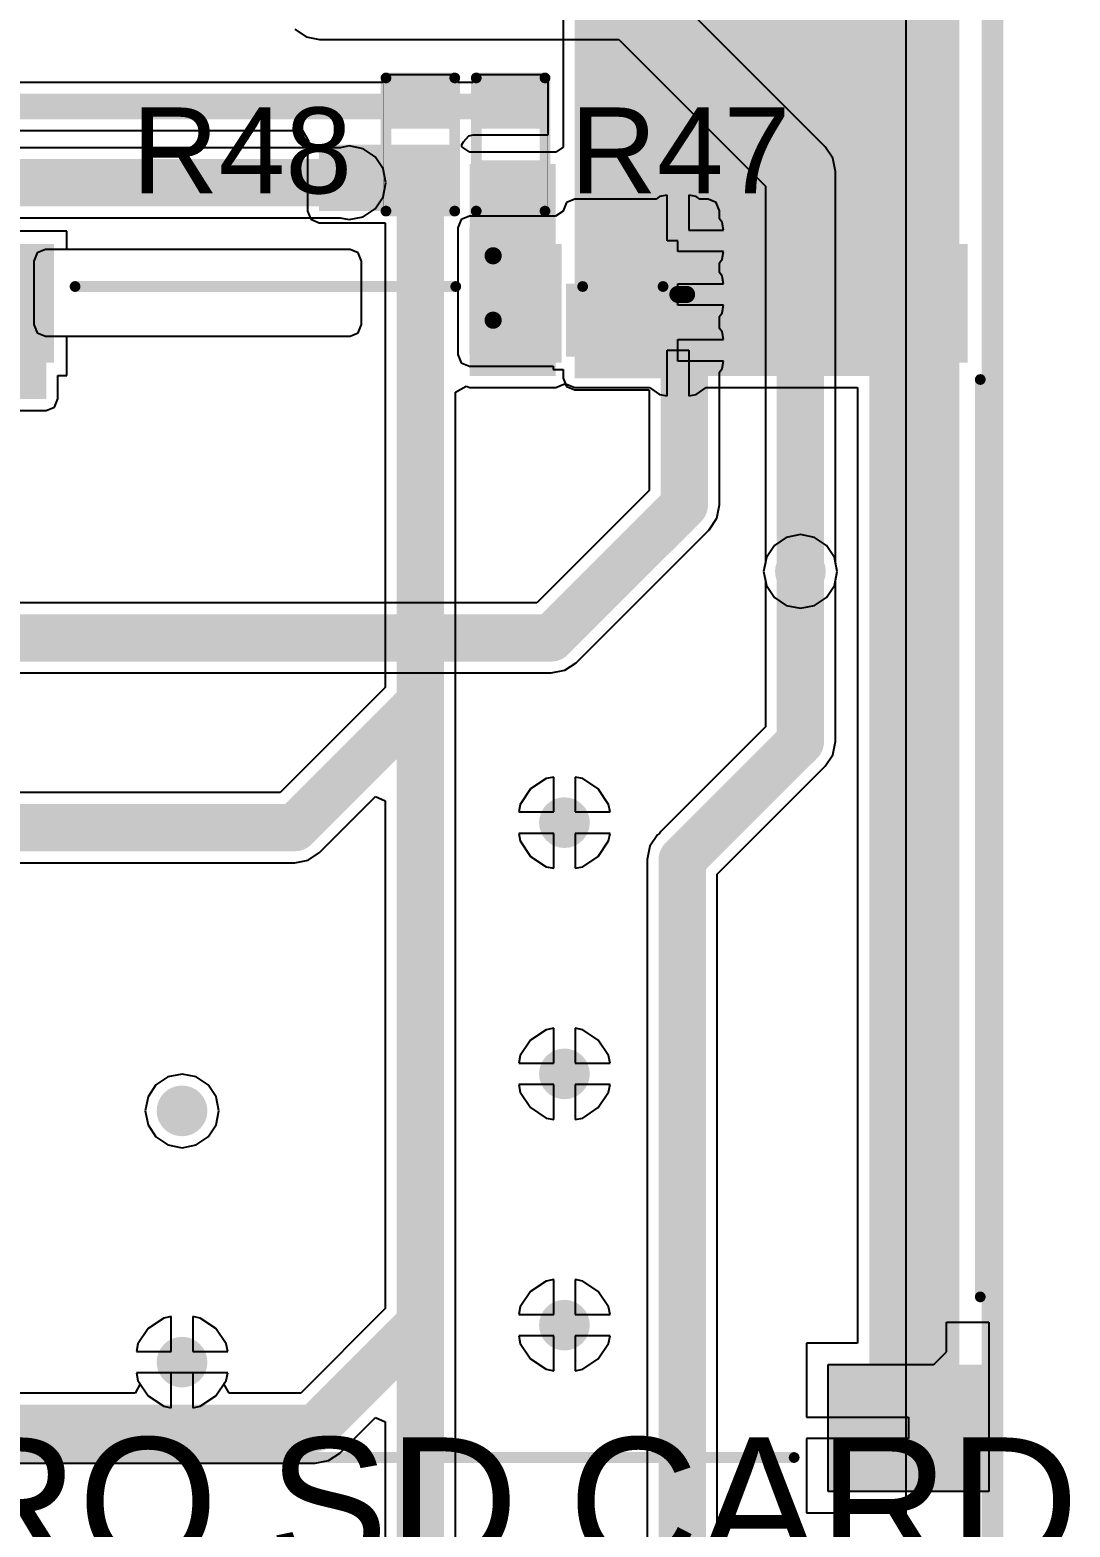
# Model space of a CAD drawing. Header units: millimetres. Extents: x -0.26 to 4.68, y -0.29 to 2.93.
# Drawn here: x 4.159 to 4.643, y 0.491 to 1.188 of the extents above; entities that cross this region are included whole.
import ezdxf

# ---------------------------------------------------------------- set-up
doc = ezdxf.new("R2010")
doc.units = ezdxf.units.MM
doc.header["$MEASUREMENT"] = 0
for name, color, linetype in [('BottomLayer', 5, 'Continuous'), ('BottomPaste', 16, 'Continuous'), ('BottomSolder', 6, 'Continuous'), ('Mechanical2', 216, 'Continuous'), ('TopLayer', 1, 'Continuous'), ('TopOverlay', 2, 'Continuous'), ('TopPaste', 8, 'Continuous'), ('TopSolder', 216, 'Continuous'), ('ViaHoleLayer', 16, 'Continuous')]:
    doc.layers.add(name, color=color, linetype=linetype)
doc.styles.add('Arial', font='', dxfattribs={"height": 0.2})
doc.styles.get('Arial').set_extended_font_data('Arial')

# ---------------------------------------------------------------- blocks, each defined once
blk = doc.blocks.new('R___0402_36')
at = {"layer": 'TopLayer'}
for points in [[(-0.0275, -0.0125), (-0.0275, 0.0125), (-0.0095, 0.0125), (-0.0095, -0.0125)], [(0.0095, -0.0125), (0.0095, 0.0125), (0.0275, 0.0125), (0.0275, -0.0125)]]:
    blk.add_hatch(color=1, dxfattribs=at).paths.add_polyline_path(points)
at = {"layer": 'TopPaste'}
for points in [[(-0.0275, -0.0125), (-0.0275, 0.0125), (-0.0095, 0.0125), (-0.0095, -0.0125)], [(0.0095, -0.0125), (0.0095, 0.0125), (0.0275, 0.0125), (0.0275, -0.0125)]]:
    blk.add_hatch(color=8, dxfattribs=at).paths.add_polyline_path(points)
at = {"layer": 'TopSolder'}
for points in [[(-0.02967, -0.01467), (-0.02967, 0.01467), (-0.00733, 0.01467), (-0.00733, -0.01467)], [(0.00733, -0.01467), (0.00733, 0.01467), (0.02967, 0.01467), (0.02967, -0.01467)]]:
    blk.add_hatch(color=216, dxfattribs=at).paths.add_polyline_path(points)
at = {"layer": 'TopOverlay'}
for points, const_width in [([(-0.031, -0.016), (-0.031, 0.016)], 0.005), ([(0.031, 0.016), (-0.031, 0.016)], 0.005), ([(0.031, -0.016), (0.031, 0.016)], 0.005), ([(0.031, -0.016), (-0.031, -0.016)], 0.005), ([(0.032, -0.017), (-0.032, -0.017)], 0.000127)]:
    blk.add_lwpolyline(points, dxfattribs=dict(at, const_width=const_width))
for points, const_width in [([(-0.03225, 0.016, 1), (-0.02975, 0.016, 1)], 0.0025), ([(-0.03225, 0.016, 1), (-0.02975, 0.016, 1)], 0.0025), ([(0.02975, 0.016, 1), (0.03225, 0.016, 1)], 0.0025), ([(0.02975, 0.016, 1), (0.03225, 0.016, 1)], 0.0025), ([(-0.03225, -0.016, 1), (-0.02975, -0.016, 1)], 0.0025), ([(-0.03225, -0.016, 1), (-0.02975, -0.016, 1)], 0.0025), ([(0.02975, -0.016, 1), (0.03225, -0.016, 1)], 0.0025), ([(0.02975, -0.016, 1), (0.03225, -0.016, 1)], 0.0025), ([(-0.03203, -0.017, 1), (-0.03197, -0.017, 1)], 0.0000635), ([(0.03197, -0.017, 1), (0.03203, -0.017, 1)], 0.0000635)]:
    blk.add_lwpolyline(points, format="xyb", close=True, dxfattribs=dict(at, const_width=const_width))
blk = doc.blocks.new('R___0402_37')
at = {"layer": 'TopLayer'}
for points in [[(-0.0275, -0.0125), (-0.0275, 0.0125), (-0.0095, 0.0125), (-0.0095, -0.0125)], [(0.0095, -0.0125), (0.0095, 0.0125), (0.0275, 0.0125), (0.0275, -0.0125)]]:
    blk.add_hatch(color=1, dxfattribs=at).paths.add_polyline_path(points)
at = {"layer": 'TopPaste'}
for points in [[(-0.0275, -0.0125), (-0.0275, 0.0125), (-0.0095, 0.0125), (-0.0095, -0.0125)], [(0.0095, -0.0125), (0.0095, 0.0125), (0.0275, 0.0125), (0.0275, -0.0125)]]:
    blk.add_hatch(color=8, dxfattribs=at).paths.add_polyline_path(points)
at = {"layer": 'TopSolder'}
for points in [[(-0.02967, -0.01467), (-0.02967, 0.01467), (-0.00733, 0.01467), (-0.00733, -0.01467)], [(0.00733, -0.01467), (0.00733, 0.01467), (0.02967, 0.01467), (0.02967, -0.01467)]]:
    blk.add_hatch(color=216, dxfattribs=at).paths.add_polyline_path(points)
at = {"layer": 'TopOverlay'}
for points, const_width in [([(-0.031, 0.016), (-0.031, -0.016)], 0.005), ([(-0.031, 0.016), (0.031, 0.016)], 0.005), ([(0.031, 0.016), (0.031, -0.016)], 0.005), ([(-0.031, -0.016), (0.031, -0.016)], 0.005), ([(-0.032, -0.017), (0.032, -0.017)], 0.000127)]:
    blk.add_lwpolyline(points, dxfattribs=dict(at, const_width=const_width))
for points, const_width in [([(-0.03225, 0.016, 1), (-0.02975, 0.016, 1)], 0.0025), ([(-0.03225, 0.016, 1), (-0.02975, 0.016, 1)], 0.0025), ([(0.02975, 0.016, 1), (0.03225, 0.016, 1)], 0.0025), ([(0.02975, 0.016, 1), (0.03225, 0.016, 1)], 0.0025), ([(-0.03225, -0.016, 1), (-0.02975, -0.016, 1)], 0.0025), ([(-0.03225, -0.016, 1), (-0.02975, -0.016, 1)], 0.0025), ([(0.02975, -0.016, 1), (0.03225, -0.016, 1)], 0.0025), ([(0.02975, -0.016, 1), (0.03225, -0.016, 1)], 0.0025), ([(-0.03203, -0.017, 1), (-0.03197, -0.017, 1)], 0.0000635), ([(0.03197, -0.017, 1), (0.03203, -0.017, 1)], 0.0000635)]:
    blk.add_lwpolyline(points, format="xyb", close=True, dxfattribs=dict(at, const_width=const_width))
blk = doc.blocks.new('DM3BT_DSF_PEJS_102')
at = {"layer": 'TopLayer'}
for points in [[(-0.20669, 0.32087), (-0.16732, 0.32087), (-0.16732, 0.26575), (-0.20669, 0.26575)], [(-0.12598, 0.26575), (-0.12598, 0.32087), (-0.09843, 0.32087), (-0.09843, 0.26575)], [(-0.08268, 0.26575), (-0.08268, 0.32087), (-0.05512, 0.32087), (-0.05512, 0.26575)], [(-0.03937, 0.26575), (-0.03937, 0.32087), (-0.01181, 0.32087), (-0.01181, 0.26575)], [(0.00394, 0.26575), (0.00394, 0.32087), (0.0315, 0.32087), (0.0315, 0.26575)], [(0.04724, 0.26575), (0.04724, 0.32087), (0.0748, 0.32087), (0.0748, 0.26575)], [(0.09055, 0.26575), (0.09055, 0.32087), (0.11811, 0.32087), (0.11811, 0.26575)], [(0.13386, 0.26575), (0.13386, 0.32087), (0.16142, 0.32087), (0.16142, 0.26575)], [(0.17717, 0.26575), (0.17717, 0.32087), (0.20472, 0.32087), (0.20472, 0.26575)], [(0.21457, 0.27362), (0.21457, 0.32087), (0.24213, 0.32087), (0.24213, 0.27362)], [(0.23819, 0.15157), (0.28543, 0.15157), (0.28543, 0.10433), (0.23819, 0.10433)], [(0.23819, -0.10039), (0.28543, -0.10039), (0.28543, -0.13189), (0.23819, -0.13189)], [(0.23819, -0.19488), (0.28543, -0.19488), (0.28543, -0.32087), (0.23819, -0.32087)], [(-0.29134, -0.25984), (-0.23228, -0.25984), (-0.23228, -0.33465), (-0.29134, -0.33465)]]:
    blk.add_hatch(color=1, dxfattribs=at).paths.add_polyline_path(points)
at = {"layer": 'TopPaste'}
for points in [[(-0.20669, 0.32087), (-0.16732, 0.32087), (-0.16732, 0.26575), (-0.20669, 0.26575)], [(-0.12598, 0.26575), (-0.12598, 0.32087), (-0.09843, 0.32087), (-0.09843, 0.26575)], [(-0.08268, 0.26575), (-0.08268, 0.32087), (-0.05512, 0.32087), (-0.05512, 0.26575)], [(-0.03937, 0.26575), (-0.03937, 0.32087), (-0.01181, 0.32087), (-0.01181, 0.26575)], [(0.00394, 0.26575), (0.00394, 0.32087), (0.0315, 0.32087), (0.0315, 0.26575)], [(0.04724, 0.26575), (0.04724, 0.32087), (0.0748, 0.32087), (0.0748, 0.26575)], [(0.09055, 0.26575), (0.09055, 0.32087), (0.11811, 0.32087), (0.11811, 0.26575)], [(0.13386, 0.26575), (0.13386, 0.32087), (0.16142, 0.32087), (0.16142, 0.26575)], [(0.17717, 0.26575), (0.17717, 0.32087), (0.20472, 0.32087), (0.20472, 0.26575)], [(0.21457, 0.27362), (0.21457, 0.32087), (0.24213, 0.32087), (0.24213, 0.27362)], [(0.23819, 0.15157), (0.28543, 0.15157), (0.28543, 0.10433), (0.23819, 0.10433)], [(0.23819, -0.10039), (0.28543, -0.10039), (0.28543, -0.13189), (0.23819, -0.13189)], [(0.23819, -0.19488), (0.28543, -0.19488), (0.28543, -0.32087), (0.23819, -0.32087)]]:
    blk.add_hatch(color=8, dxfattribs=at).paths.add_polyline_path(points)
at = {"layer": 'TopSolder'}
for points in [[(-0.21069, 0.32487), (-0.16332, 0.32487), (-0.16332, 0.26175), (-0.21069, 0.26175)], [(-0.12998, 0.26175), (-0.12998, 0.32487), (-0.09443, 0.32487), (-0.09443, 0.26175)], [(-0.08668, 0.26175), (-0.08668, 0.32487), (-0.05112, 0.32487), (-0.05112, 0.26175)], [(-0.04337, 0.26175), (-0.04337, 0.32487), (-0.00781, 0.32487), (-0.00781, 0.26175)], [(-0.00006, 0.26175), (-0.00006, 0.32487), (0.0355, 0.32487), (0.0355, 0.26175)], [(0.04324, 0.26175), (0.04324, 0.32487), (0.0788, 0.32487), (0.0788, 0.26175)], [(0.08655, 0.26175), (0.08655, 0.32487), (0.12211, 0.32487), (0.12211, 0.26175)], [(0.12986, 0.26175), (0.12986, 0.32487), (0.16542, 0.32487), (0.16542, 0.26175)], [(0.17317, 0.26175), (0.17317, 0.32487), (0.20872, 0.32487), (0.20872, 0.26175)], [(0.21057, 0.26962), (0.21057, 0.32487), (0.24613, 0.32487), (0.24613, 0.26962)], [(0.23419, 0.15557), (0.28943, 0.15557), (0.28943, 0.10033), (0.23419, 0.10033)], [(0.23419, -0.09639), (0.28943, -0.09639), (0.28943, -0.13589), (0.23419, -0.13589)], [(0.23419, -0.19088), (0.28943, -0.19088), (0.28943, -0.32487), (0.23419, -0.32487)], [(-0.29134, -0.25984), (-0.23228, -0.25984), (-0.23228, -0.33465), (-0.29134, -0.33465)]]:
    blk.add_hatch(color=216, dxfattribs=at).paths.add_polyline_path(points)
at = {"layer": 'TopLayer'}
for p, q in [((-0.29134, -0.33465), (-0.29134, -0.25984)), ((-0.29134, -0.25984), (-0.23228, -0.25984)), ((-0.23228, -0.25984), (-0.23228, -0.30906)), ((-0.23228, -0.30906), (-0.22638, -0.31496)), ((-0.22638, -0.31496), (-0.2126, -0.31496)), ((-0.2126, -0.31496), (-0.2126, -0.33465)), ((-0.2126, -0.33465), (-0.29134, -0.33465))]:
    blk.add_line(p, q, dxfattribs=at)
at = {"layer": 'TopOverlay', "const_width": 0.005}
for points in [[(-0.118, 0.333), (-0.108, 0.333)], [(-0.118, 0.333), (-0.113, 0.328)], [(-0.108, 0.333), (-0.113, 0.328)], [(-0.27559, 0.30118), (-0.27559, -0.24409)], [(-0.27559, 0.30118), (-0.22244, 0.30118)], [(0.25787, 0.30118), (0.26969, 0.30118)], [(0.26969, 0.30118), (0.26969, 0.16535)], [(0.26969, 0.09055), (0.26969, -0.08661)], [(0.26969, -0.14567), (0.26969, -0.18307)], [(-0.20079, -0.33071), (0.22638, -0.33071)]]:
    blk.add_lwpolyline(points, dxfattribs=at)
at = {"layer": 'TopOverlay', "const_width": 0.0025}
for points in [[(-0.11925, 0.333, 1), (-0.11675, 0.333, 1)], [(-0.11925, 0.333, 1), (-0.11675, 0.333, 1)], [(-0.10925, 0.333, 1), (-0.10675, 0.333, 1)], [(-0.10925, 0.333, 1), (-0.10675, 0.333, 1)], [(-0.11425, 0.328, 1), (-0.11175, 0.328, 1)], [(-0.11425, 0.328, 1), (-0.11175, 0.328, 1)], [(-0.27684, 0.30118, 1), (-0.27434, 0.30118, 1)], [(-0.27684, 0.30118, 1), (-0.27434, 0.30118, 1)], [(-0.22369, 0.30118, 1), (-0.22119, 0.30118, 1)], [(0.25662, 0.30118, 1), (0.25912, 0.30118, 1)], [(0.26844, 0.30118, 1), (0.27094, 0.30118, 1)], [(0.26844, 0.30118, 1), (0.27094, 0.30118, 1)], [(0.26844, 0.16535, 1), (0.27094, 0.16535, 1)], [(0.26844, 0.09055, 1), (0.27094, 0.09055, 1)], [(0.26844, -0.08661, 1), (0.27094, -0.08661, 1)], [(0.26844, -0.14567, 1), (0.27094, -0.14567, 1)], [(0.26844, -0.18307, 1), (0.27094, -0.18307, 1)], [(-0.27684, -0.24409, 1), (-0.27434, -0.24409, 1)], [(-0.20204, -0.33071, 1), (-0.19954, -0.33071, 1)], [(0.22513, -0.33071, 1), (0.22763, -0.33071, 1)]]:
    blk.add_lwpolyline(points, format="xyb", close=True, dxfattribs=at)
blk = doc.blocks.new('DFN1006_2L__B_122')
at = {"layer": 'BottomLayer'}
for points in [[(-0.02756, 0.01299), (-0.00591, 0.01299), (-0.00591, -0.01299), (-0.02756, -0.01299)], [(0.00591, 0.01299), (0.02756, 0.01299), (0.02756, -0.01299), (0.00591, -0.01299)]]:
    blk.add_hatch(color=5, dxfattribs=at).paths.add_polyline_path(points)
at = {"layer": 'BottomPaste'}
for points in [[(-0.02756, 0.01299), (-0.00591, 0.01299), (-0.00591, -0.01299), (-0.02756, -0.01299)], [(0.00591, 0.01299), (0.02756, 0.01299), (0.02756, -0.01299), (0.00591, -0.01299)]]:
    blk.add_hatch(color=16, dxfattribs=at).paths.add_polyline_path(points)
at = {"layer": 'BottomSolder'}
for points in [[(-0.03156, 0.01699), (-0.00191, 0.01699), (-0.00191, -0.01699), (-0.03156, -0.01699)], [(0.00191, 0.01699), (0.03156, 0.01699), (0.03156, -0.01699), (0.00191, -0.01699)]]:
    blk.add_hatch(color=6, dxfattribs=at).paths.add_polyline_path(points)

msp = doc.modelspace()

# ---------------------------------------------------------------- hatches: boundary and pattern name
at = {"layer": 'BottomLayer'}
h = msp.add_hatch(color=5, dxfattribs=at)
edge = h.paths.add_edge_path()
edge.add_arc((4.30782, 1.11695), 0.01181, 0, 360)
for points in [[(4.41282, 1.02595), (4.47482, 1.02595), (4.47482, 1.10395), (4.41282, 1.10395)], [(4.36382, 1.03695), (4.40382, 1.03695), (4.40382, 1.09595), (4.36382, 1.09595)]]:
    msp.add_hatch(color=5, dxfattribs=at).paths.add_polyline_path(points)
h = msp.add_hatch(color=5, dxfattribs=at)
edge = h.paths.add_edge_path()
edge.add_arc((4.46082, 1.08995), 0.01181, 0, 360)
h = msp.add_hatch(color=5, dxfattribs=at)
edge = h.paths.add_edge_path()
edge.add_arc((4.37682, 1.08295), 0.01181, 0, 360)
h = msp.add_hatch(color=5, dxfattribs=at)
edge = h.paths.add_edge_path()
edge.add_arc((4.46082, 1.06495), 0.01181, 0, 360)
h = msp.add_hatch(color=5, dxfattribs=at)
edge = h.paths.add_edge_path()
edge.add_arc((4.46082, 1.03895), 0.01181, 0, 360)
h = msp.add_hatch(color=5, dxfattribs=at)
edge = h.paths.add_edge_path()
edge.add_arc((4.51782, 0.93595), 0.01181, 0, 360)
h = msp.add_hatch(color=5, dxfattribs=at)
edge = h.paths.add_edge_path()
edge.add_arc((4.408, 0.819), 0.01181, 0, 360)
h = msp.add_hatch(color=5, dxfattribs=at)
edge = h.paths.add_edge_path()
edge.add_arc((4.408, 0.702), 0.01181, 0, 360)
h = msp.add_hatch(color=5, dxfattribs=at)
edge = h.paths.add_edge_path()
edge.add_arc((4.23005, 0.68477), 0.01181, 0, 360)
h = msp.add_hatch(color=5, dxfattribs=at)
edge = h.paths.add_edge_path()
edge.add_arc((4.408, 0.585), 0.01181, 0, 360)
h = msp.add_hatch(color=5, dxfattribs=at)
edge = h.paths.add_edge_path()
edge.add_arc((4.23005, 0.56777), 0.01181, 0, 360)
at = {"layer": 'BottomSolder'}
h = msp.add_hatch(color=6, dxfattribs=at)
edge = h.paths.add_edge_path()
edge.add_arc((4.30782, 1.11695), 0.00591, 0, 360)
h = msp.add_hatch(color=6, dxfattribs=at)
edge = h.paths.add_edge_path()
edge.add_arc((4.46082, 1.08995), 0.00591, 0, 360)
h = msp.add_hatch(color=6, dxfattribs=at)
edge = h.paths.add_edge_path()
edge.add_arc((4.37682, 1.08295), 0.00591, 0, 360)
h = msp.add_hatch(color=6, dxfattribs=at)
edge = h.paths.add_edge_path()
edge.add_arc((4.46082, 1.06495), 0.00591, 0, 360)
h = msp.add_hatch(color=6, dxfattribs=at)
edge = h.paths.add_edge_path()
edge.add_arc((4.46082, 1.03895), 0.00591, 0, 360)
h = msp.add_hatch(color=6, dxfattribs=at)
edge = h.paths.add_edge_path()
edge.add_arc((4.51782, 0.93595), 0.00591, 0, 360)
h = msp.add_hatch(color=6, dxfattribs=at)
edge = h.paths.add_edge_path()
edge.add_arc((4.408, 0.819), 0.00591, 0, 360)
h = msp.add_hatch(color=6, dxfattribs=at)
edge = h.paths.add_edge_path()
edge.add_arc((4.408, 0.702), 0.00591, 0, 360)
h = msp.add_hatch(color=6, dxfattribs=at)
edge = h.paths.add_edge_path()
edge.add_arc((4.23005, 0.68477), 0.00591, 0, 360)
h = msp.add_hatch(color=6, dxfattribs=at)
edge = h.paths.add_edge_path()
edge.add_arc((4.408, 0.585), 0.00591, 0, 360)
h = msp.add_hatch(color=6, dxfattribs=at)
edge = h.paths.add_edge_path()
edge.add_arc((4.23005, 0.56777), 0.00591, 0, 360)
at = {"layer": 'TopLayer'}
for points in [[(4.41282, 1.02695), (4.59182, 1.02695), (4.59182, 1.32395), (4.41282, 1.32395)], [(4.29382, 1.10376), (4.35482, 1.10376), (4.35482, 1.13476), (4.29382, 1.13476)], [(4.36396, 1.02695), (4.40396, 1.02695), (4.40396, 1.12576), (4.36396, 1.12576)], [(4.11882, 1.0163), (4.16682, 1.0163), (4.16682, 1.04195), (4.11882, 1.04195)], [(4.54982, 0.54495), (4.59182, 0.54495), (4.59182, 1.04495), (4.54982, 1.04495)]]:
    msp.add_hatch(color=1, dxfattribs=at).paths.add_polyline_path(points)
h = msp.add_hatch(color=1, dxfattribs=at)
edge = h.paths.add_edge_path()
edge.add_arc((4.30782, 1.11695), 0.01181, 0, 360)
h = msp.add_hatch(color=1, dxfattribs=at)
edge = h.paths.add_edge_path()
edge.add_arc((4.46082, 1.08995), 0.01181, 0, 360)
h = msp.add_hatch(color=1, dxfattribs=at)
edge = h.paths.add_edge_path()
edge.add_arc((4.37682, 1.08295), 0.01181, 0, 360)
h = msp.add_hatch(color=1, dxfattribs=at)
edge = h.paths.add_edge_path()
edge.add_arc((4.46082, 1.06495), 0.01181, 0, 360)
h = msp.add_hatch(color=1, dxfattribs=at)
edge = h.paths.add_edge_path()
edge.add_arc((4.46082, 1.03895), 0.01181, 0, 360)
h = msp.add_hatch(color=1, dxfattribs=at)
edge = h.paths.add_edge_path()
edge.add_arc((4.51782, 0.93595), 0.01181, 0, 360)
h = msp.add_hatch(color=1, dxfattribs=at)
edge = h.paths.add_edge_path()
edge.add_arc((4.408, 0.819), 0.01181, 0, 360)
h = msp.add_hatch(color=1, dxfattribs=at)
edge = h.paths.add_edge_path()
edge.add_arc((4.408, 0.702), 0.01181, 0, 360)
h = msp.add_hatch(color=1, dxfattribs=at)
edge = h.paths.add_edge_path()
edge.add_arc((4.23005, 0.68477), 0.01181, 0, 360)
h = msp.add_hatch(color=1, dxfattribs=at)
edge = h.paths.add_edge_path()
edge.add_arc((4.408, 0.585), 0.01181, 0, 360)
h = msp.add_hatch(color=1, dxfattribs=at)
edge = h.paths.add_edge_path()
edge.add_arc((4.23005, 0.56777), 0.01181, 0, 360)
at = {"layer": 'TopSolder'}
h = msp.add_hatch(color=216, dxfattribs=at)
edge = h.paths.add_edge_path()
edge.add_arc((4.30782, 1.11695), 0.00591, 0, 360)
h = msp.add_hatch(color=216, dxfattribs=at)
edge = h.paths.add_edge_path()
edge.add_arc((4.46082, 1.08995), 0.00591, 0, 360)
h = msp.add_hatch(color=216, dxfattribs=at)
edge = h.paths.add_edge_path()
edge.add_arc((4.37682, 1.08295), 0.00591, 0, 360)
h = msp.add_hatch(color=216, dxfattribs=at)
edge = h.paths.add_edge_path()
edge.add_arc((4.46082, 1.06495), 0.00591, 0, 360)
h = msp.add_hatch(color=216, dxfattribs=at)
edge = h.paths.add_edge_path()
edge.add_arc((4.46082, 1.03895), 0.00591, 0, 360)
h = msp.add_hatch(color=216, dxfattribs=at)
edge = h.paths.add_edge_path()
edge.add_arc((4.51782, 0.93595), 0.00591, 0, 360)
h = msp.add_hatch(color=216, dxfattribs=at)
edge = h.paths.add_edge_path()
edge.add_arc((4.408, 0.819), 0.00591, 0, 360)
h = msp.add_hatch(color=216, dxfattribs=at)
edge = h.paths.add_edge_path()
edge.add_arc((4.408, 0.702), 0.00591, 0, 360)
h = msp.add_hatch(color=216, dxfattribs=at)
edge = h.paths.add_edge_path()
edge.add_arc((4.23005, 0.68477), 0.00591, 0, 360)
h = msp.add_hatch(color=216, dxfattribs=at)
edge = h.paths.add_edge_path()
edge.add_arc((4.408, 0.585), 0.00591, 0, 360)
h = msp.add_hatch(color=216, dxfattribs=at)
edge = h.paths.add_edge_path()
edge.add_arc((4.23005, 0.56777), 0.00591, 0, 360)
at = {"layer": 'ViaHoleLayer'}
h = msp.add_hatch(color=16, dxfattribs=at)
edge = h.paths.add_edge_path()
edge.add_arc((4.30782, 1.11695), 0.00591, 0, 360)
h = msp.add_hatch(color=16, dxfattribs=at)
edge = h.paths.add_edge_path()
edge.add_arc((4.46082, 1.08995), 0.00591, 0, 360)
h = msp.add_hatch(color=16, dxfattribs=at)
edge = h.paths.add_edge_path()
edge.add_arc((4.37682, 1.08295), 0.00591, 0, 360)
h = msp.add_hatch(color=16, dxfattribs=at)
edge = h.paths.add_edge_path()
edge.add_arc((4.46082, 1.06495), 0.00591, 0, 360)
h = msp.add_hatch(color=16, dxfattribs=at)
edge = h.paths.add_edge_path()
edge.add_arc((4.46082, 1.03895), 0.00591, 0, 360)
h = msp.add_hatch(color=16, dxfattribs=at)
edge = h.paths.add_edge_path()
edge.add_arc((4.51782, 0.93595), 0.00591, 0, 360)
h = msp.add_hatch(color=16, dxfattribs=at)
edge = h.paths.add_edge_path()
edge.add_arc((4.408, 0.819), 0.00591, 0, 360)
h = msp.add_hatch(color=16, dxfattribs=at)
edge = h.paths.add_edge_path()
edge.add_arc((4.408, 0.702), 0.00591, 0, 360)
h = msp.add_hatch(color=16, dxfattribs=at)
edge = h.paths.add_edge_path()
edge.add_arc((4.23005, 0.68477), 0.00591, 0, 360)
h = msp.add_hatch(color=16, dxfattribs=at)
edge = h.paths.add_edge_path()
edge.add_arc((4.408, 0.585), 0.00591, 0, 360)
h = msp.add_hatch(color=16, dxfattribs=at)
edge = h.paths.add_edge_path()
edge.add_arc((4.23005, 0.56777), 0.00591, 0, 360)

# ---------------------------------------------------------------- linework, layer by layer
at = {"layer": 'BottomLayer'}
for p, q in [((4.52936, 1.13371), (4.45159, 1.21148)), ((4.56682, 1.20156), (4.56682, 0.07684)), ((4.28252, 1.18841), (4.28781, 1.18488)), ((4.28781, 1.18488), (4.29405, 1.18364)), ((4.29405, 1.18364), (4.43329, 1.18364)), ((4.43329, 1.18364), (4.50151, 1.11542)), ((4.30367, 1.13326), (3.99263, 1.13326)), ((4.30782, 1.13409), (4.30367, 1.13326)), ((4.31438, 1.13278), (4.30782, 1.13409)), ((4.31994, 1.12907), (4.31438, 1.13278)), ((4.53289, 1.12842), (4.52936, 1.13371)), ((4.32366, 1.12351), (4.31994, 1.12907)), ((4.32496, 1.11695), (4.32366, 1.12351)), ((4.53414, 1.12218), (4.53289, 1.12842)), ((4.32366, 1.11039), (4.32496, 1.11695)), ((4.53414, 0.94011), (4.53414, 1.12218)), ((4.31994, 1.10483), (4.32366, 1.11039)), ((4.41282, 1.10936), (4.409, 1.10778)), ((4.45062, 1.10936), (4.41282, 1.10936)), ((4.45231, 1.11049), (4.45062, 1.10936)), ((4.45582, 1.11119), (4.45231, 1.11049)), ((4.45582, 1.08995), (4.45582, 1.11119)), ((4.46933, 1.11049), (4.46582, 1.11119)), ((4.46582, 1.11119), (4.46582, 1.09495)), ((4.47103, 1.10936), (4.46933, 1.11049)), ((4.47482, 1.10936), (4.47103, 1.10936)), ((4.47865, 1.10778), (4.47482, 1.10936)), ((4.50151, 1.11542), (4.50151, 0.94011)), ((4.31438, 1.10111), (4.31994, 1.10483)), ((4.40741, 1.10376), (4.40382, 1.10136)), ((4.409, 1.10778), (4.40741, 1.10395)), ((4.40741, 1.10395), (4.40741, 1.10376)), ((4.48023, 1.10395), (4.47865, 1.10778)), ((4.48023, 1.10016), (4.48023, 1.10395)), ((3.99858, 1.10064), (4.30367, 1.10064)), ((4.30367, 1.10064), (4.30782, 1.09981)), ((4.30782, 1.09981), (4.31438, 1.10111)), ((4.36, 1.09978), (4.35841, 1.09595)), ((4.35841, 1.09595), (4.35841, 1.03695)), ((4.36382, 1.10136), (4.36, 1.09978)), ((4.40382, 1.10136), (4.36382, 1.10136)), ((4.46582, 1.09495), (4.48207, 1.09495)), ((4.48137, 1.09846), (4.48023, 1.10016)), ((4.48207, 1.09495), (4.48137, 1.09846)), ((4.46082, 1.08995), (4.45582, 1.08995)), ((4.46082, 1.08495), (4.46082, 1.08995)), ((4.16266, 1.08427), (4.16108, 1.08044)), ((4.16649, 1.08586), (4.16266, 1.08427)), ((4.30822, 1.08586), (4.16649, 1.08586)), ((4.31205, 1.08427), (4.30822, 1.08586)), ((4.31364, 1.08044), (4.31205, 1.08427)), ((4.48207, 1.08495), (4.46082, 1.08495)), ((4.48023, 1.07974), (4.48137, 1.08144)), ((4.48137, 1.08144), (4.48207, 1.08495)), ((4.16108, 1.08044), (4.16108, 1.05092)), ((4.31364, 1.05092), (4.31364, 1.08044)), ((4.48023, 1.07516), (4.48023, 1.07974)), ((4.48137, 1.07346), (4.48023, 1.07516)), ((4.46082, 1.05995), (4.46082, 1.06995)), ((4.46082, 1.06995), (4.48207, 1.06995)), ((4.48207, 1.06995), (4.48137, 1.07346)), ((4.48207, 1.05995), (4.46082, 1.05995)), ((4.48137, 1.05644), (4.48207, 1.05995)), ((4.48023, 1.05474), (4.48137, 1.05644)), ((4.48023, 1.04916), (4.48023, 1.05474)), ((4.16108, 1.05092), (4.16266, 1.04709)), ((4.16266, 1.04709), (4.16649, 1.04551)), ((4.30822, 1.04551), (4.31205, 1.04709)), ((4.31205, 1.04709), (4.31364, 1.05092)), ((4.48137, 1.04746), (4.48023, 1.04916)), ((4.48207, 1.04395), (4.48137, 1.04746)), ((4.16649, 1.04551), (4.30822, 1.04551)), ((4.46082, 1.03395), (4.46082, 1.04395)), ((4.46082, 1.04395), (4.48207, 1.04395)), ((4.35841, 1.03695), (4.36, 1.03312)), ((4.36, 1.03312), (4.36382, 1.03154)), ((4.48207, 1.03395), (4.46082, 1.03395)), ((4.48137, 1.03044), (4.48207, 1.03395)), ((4.36382, 1.03154), (4.40273, 1.03154)), ((4.40273, 1.03154), (4.40273, 1.02996)), ((4.40273, 1.02996), (4.40741, 1.02996)), ((4.40741, 1.02996), (4.40741, 1.02595)), ((4.40741, 1.02595), (4.409, 1.02212)), ((4.48014, 1.02571), (4.48023, 1.02595)), ((4.48014, 0.96695), (4.48014, 1.02571)), ((4.48023, 1.02874), (4.48137, 1.03044)), ((4.48023, 1.02595), (4.48023, 1.02874)), ((4.409, 1.02212), (4.41282, 1.02054)), ((4.41282, 1.02054), (4.44751, 1.02054)), ((4.44751, 1.02054), (4.44751, 0.97371)), ((4.44751, 0.97371), (4.39512, 0.92131)), ((4.47889, 0.96071), (4.48014, 0.96695)), ((4.48014, 0.96695), (4.48014, 0.96695)), ((4.41341, 0.89346), (4.47536, 0.95541)), ((4.47536, 0.95541), (4.47889, 0.96071)), ((4.50151, 0.94011), (4.50068, 0.93595)), ((4.50068, 0.93595), (4.50199, 0.92939)), ((4.53366, 0.92939), (4.53496, 0.93595)), ((4.53496, 0.93595), (4.53414, 0.94011)), ((4.50199, 0.92939), (4.5057, 0.92383)), ((4.52994, 0.92383), (4.53366, 0.92939)), ((4.39512, 0.92131), (4.06823, 0.92131)), ((4.5057, 0.92383), (4.51126, 0.92011)), ((4.52438, 0.92011), (4.52994, 0.92383)), ((4.51126, 0.92011), (4.51782, 0.91881)), ((4.51782, 0.91881), (4.52438, 0.92011)), ((4.40812, 0.88993), (4.41341, 0.89346)), ((4.06823, 0.88869), (4.40187, 0.88869)), ((4.40187, 0.88869), (4.40812, 0.88993)), ((4.39949, 0.83955), (4.39228, 0.83472)), ((4.403, 0.84024), (4.39949, 0.83955)), ((4.403, 0.824), (4.403, 0.84024)), ((4.41651, 0.83955), (4.413, 0.84024)), ((4.413, 0.84024), (4.413, 0.824)), ((4.42372, 0.83472), (4.41651, 0.83955)), ((4.39228, 0.83472), (4.38745, 0.82751)), ((4.42855, 0.82751), (4.42372, 0.83472)), ((4.38745, 0.82751), (4.38676, 0.824)), ((4.38676, 0.824), (4.403, 0.824)), ((4.413, 0.824), (4.42924, 0.824)), ((4.42924, 0.824), (4.42855, 0.82751)), ((4.403, 0.814), (4.38676, 0.814)), ((4.38676, 0.814), (4.38745, 0.81049)), ((4.38745, 0.81049), (4.39228, 0.80328)), ((4.403, 0.79776), (4.403, 0.814)), ((4.42924, 0.814), (4.413, 0.814)), ((4.413, 0.814), (4.413, 0.79776)), ((4.42372, 0.80328), (4.42855, 0.81049)), ((4.42855, 0.81049), (4.42924, 0.814)), ((4.39228, 0.80328), (4.39949, 0.79845)), ((4.41651, 0.79845), (4.42372, 0.80328)), ((4.39949, 0.79845), (4.403, 0.79776)), ((4.413, 0.79776), (4.41651, 0.79845)), ((4.39949, 0.72255), (4.39228, 0.71772)), ((4.403, 0.72324), (4.39949, 0.72255)), ((4.403, 0.707), (4.403, 0.72324)), ((4.41651, 0.72255), (4.413, 0.72324)), ((4.413, 0.72324), (4.413, 0.707)), ((4.42372, 0.71772), (4.41651, 0.72255)), ((4.39228, 0.71772), (4.38745, 0.71051)), ((4.42855, 0.71051), (4.42372, 0.71772)), ((4.38745, 0.71051), (4.38676, 0.707)), ((4.38676, 0.707), (4.403, 0.707)), ((4.413, 0.707), (4.42924, 0.707)), ((4.42924, 0.707), (4.42855, 0.71051)), ((4.22349, 0.70061), (4.21793, 0.69689)), ((4.23005, 0.70191), (4.22349, 0.70061)), ((4.23661, 0.70061), (4.23005, 0.70191)), ((4.24217, 0.69689), (4.23661, 0.70061)), ((4.21422, 0.69133), (4.21291, 0.68477)), ((4.21793, 0.69689), (4.21422, 0.69133)), ((4.24589, 0.69133), (4.24217, 0.69689)), ((4.24719, 0.68477), (4.24589, 0.69133)), ((4.403, 0.697), (4.38676, 0.697)), ((4.38676, 0.697), (4.38745, 0.69349)), ((4.38745, 0.69349), (4.39228, 0.68628)), ((4.403, 0.68076), (4.403, 0.697)), ((4.42924, 0.697), (4.413, 0.697)), ((4.413, 0.697), (4.413, 0.68076)), ((4.42372, 0.68628), (4.42855, 0.69349)), ((4.42855, 0.69349), (4.42924, 0.697)), ((4.21291, 0.68477), (4.21422, 0.67821)), ((4.24589, 0.67821), (4.24719, 0.68477)), ((4.39228, 0.68628), (4.39949, 0.68145)), ((4.41651, 0.68145), (4.42372, 0.68628)), ((4.21422, 0.67821), (4.21793, 0.67265)), ((4.24217, 0.67265), (4.24589, 0.67821)), ((4.39949, 0.68145), (4.403, 0.68076)), ((4.413, 0.68076), (4.41651, 0.68145)), ((4.21793, 0.67265), (4.22349, 0.66894)), ((4.23661, 0.66894), (4.24217, 0.67265)), ((4.22349, 0.66894), (4.23005, 0.66763)), ((4.23005, 0.66763), (4.23661, 0.66894)), ((4.39228, 0.60072), (4.38745, 0.59351)), ((4.39949, 0.60555), (4.39228, 0.60072)), ((4.403, 0.60624), (4.39949, 0.60555)), ((4.403, 0.59), (4.403, 0.60624)), ((4.41651, 0.60555), (4.413, 0.60624)), ((4.413, 0.60624), (4.413, 0.59)), ((4.42372, 0.60072), (4.41651, 0.60555)), ((4.42855, 0.59351), (4.42372, 0.60072)), ((4.38745, 0.59351), (4.38676, 0.59)), ((4.42924, 0.59), (4.42855, 0.59351)), ((4.22154, 0.58832), (4.21433, 0.5835)), ((4.22505, 0.58901), (4.22154, 0.58832)), ((4.22505, 0.57277), (4.22505, 0.58901)), ((4.23856, 0.58832), (4.23505, 0.58901)), ((4.23505, 0.58901), (4.23505, 0.57277)), ((4.24578, 0.5835), (4.23856, 0.58832)), ((4.38676, 0.59), (4.403, 0.59)), ((4.413, 0.59), (4.42924, 0.59)), ((4.21433, 0.5835), (4.20951, 0.57628)), ((4.2506, 0.57628), (4.24578, 0.5835)), ((4.403, 0.58), (4.38676, 0.58)), ((4.38676, 0.58), (4.38745, 0.57649)), ((4.403, 0.56376), (4.403, 0.58)), ((4.42924, 0.58), (4.413, 0.58)), ((4.413, 0.58), (4.413, 0.56376)), ((4.42855, 0.57649), (4.42924, 0.58)), ((4.20951, 0.57628), (4.20881, 0.57277)), ((4.20881, 0.57277), (4.22505, 0.57277)), ((4.23505, 0.57277), (4.2513, 0.57277)), ((4.2513, 0.57277), (4.2506, 0.57628)), ((4.38745, 0.57649), (4.39228, 0.56928)), ((4.42372, 0.56928), (4.42855, 0.57649)), ((4.39228, 0.56928), (4.39949, 0.56445)), ((4.41651, 0.56445), (4.42372, 0.56928)), ((4.22505, 0.56277), (4.20881, 0.56277)), ((4.20881, 0.56277), (4.20951, 0.55926)), ((4.20951, 0.55926), (4.21433, 0.55205)), ((4.22505, 0.54653), (4.22505, 0.56277)), ((4.2513, 0.56277), (4.23505, 0.56277)), ((4.23505, 0.56277), (4.23505, 0.54653)), ((4.24578, 0.55205), (4.2506, 0.55926)), ((4.2506, 0.55926), (4.2513, 0.56277)), ((4.39949, 0.56445), (4.403, 0.56376)), ((4.413, 0.56376), (4.41651, 0.56445)), ((4.21433, 0.55205), (4.22154, 0.54723)), ((4.23856, 0.54723), (4.24578, 0.55205)), ((4.22154, 0.54723), (4.22505, 0.54653)), ((4.23505, 0.54653), (4.23856, 0.54723))]:
    msp.add_line(p, q, dxfattribs=at)
for points, const_width in [([(4.44005, 1.19995), (4.51782, 1.12218)], 0.022), ([(4.51782, 0.93595), (4.51782, 1.12218)], 0.022), ([(3.99182, 1.11695), (4.30782, 1.11695)], 0.022), ([(4.37482, 1.05295), (4.37482, 1.08295)], 0.008), ([(4.46082, 1.06495), (4.46482, 1.06495)], 0.008), ([(4.46082, 1.03895), (4.46182, 1.03895)], 0.022), ([(4.46182, 1.03895), (4.46382, 1.03695)], 0.022), ([(4.46382, 0.96695), (4.46382, 1.03695)], 0.022), ([(4.40187, 0.905), (4.46382, 0.96695)], 0.022), ([(4.05182, 0.905), (4.40187, 0.905)], 0.022)]:
    msp.add_lwpolyline(points, dxfattribs=dict(at, const_width=const_width))
for points, const_width in [([(4.51232, 1.12218, 1), (4.52332, 1.12218, 1)], 0.011), ([(4.51232, 1.12218, 1), (4.52332, 1.12218, 1)], 0.011), ([(4.30232, 1.11695, 1), (4.31332, 1.11695, 1)], 0.011), ([(4.37282, 1.08295, 1), (4.37682, 1.08295, 1)], 0.004), ([(4.45882, 1.06495, 1), (4.46282, 1.06495, 1)], 0.004), ([(4.46282, 1.06495, 1), (4.46682, 1.06495, 1)], 0.004), ([(4.37282, 1.05295, 1), (4.37682, 1.05295, 1)], 0.004), ([(4.45532, 1.03895, 1), (4.46632, 1.03895, 1)], 0.011), ([(4.45632, 1.03895, 1), (4.46732, 1.03895, 1)], 0.011), ([(4.45632, 1.03895, 1), (4.46732, 1.03895, 1)], 0.011), ([(4.45832, 1.03695, 1), (4.46932, 1.03695, 1)], 0.011), ([(4.45832, 1.03695, 1), (4.46932, 1.03695, 1)], 0.011), ([(4.45832, 0.96695, 1), (4.46932, 0.96695, 1)], 0.011), ([(4.45832, 0.96695, 1), (4.46932, 0.96695, 1)], 0.011), ([(4.51232, 0.93595, 1), (4.52332, 0.93595, 1)], 0.011), ([(4.39637, 0.905, 1), (4.40737, 0.905, 1)], 0.011), ([(4.39637, 0.905, 1), (4.40737, 0.905, 1)], 0.011)]:
    msp.add_lwpolyline(points, format="xyb", close=True, dxfattribs=dict(at, const_width=const_width))
at = {"layer": 'Mechanical2', "const_width": 0.01}
msp.add_lwpolyline([(4.60723, 2.87495), (4.60723, -0.11718)], dxfattribs=at)
at = {"layer": 'TopLayer'}
for p, q in [((4.40741, 1.29995), (4.40741, 1.13347)), ((4.35846, 1.16726), (4.32346, 1.16726)), ((4.32346, 1.16726), (4.32346, 1.16366)), ((4.35846, 1.16366), (4.35846, 1.16726)), ((4.40046, 1.16726), (4.36546, 1.16726)), ((4.36546, 1.16726), (4.36546, 1.16366)), ((4.40046, 1.13926), (4.40046, 1.16726)), ((4.32346, 1.16366), (3.94932, 1.16366)), ((4.36546, 1.16366), (4.35846, 1.16366)), ((3.95397, 1.14123), (4.28611, 1.14123)), ((4.28611, 1.14123), (4.28902, 1.13623)), ((4.3611, 1.13605), (4.36354, 1.13887)), ((4.36354, 1.13887), (4.36546, 1.13926)), ((4.36546, 1.13926), (4.36546, 1.13926)), ((4.36546, 1.13926), (4.40046, 1.13926)), ((4.28902, 1.13623), (4.28841, 1.13476)), ((4.28841, 1.13476), (4.28841, 1.10376)), ((4.36023, 1.13476), (4.3611, 1.13605)), ((4.36023, 1.13366), (4.36023, 1.13476)), ((4.36396, 1.13117), (4.36023, 1.13366)), ((4.40396, 1.13117), (4.36396, 1.13117)), ((4.40741, 1.13347), (4.40396, 1.13117)), ((4.28841, 1.10376), (4.29, 1.09993)), ((4.29, 1.09993), (4.29382, 1.09835)), ((4.29382, 1.09835), (4.32465, 1.09835)), ((4.32465, 1.09835), (4.32465, 0.88185)), ((4.17649, 1.09438), (4.14787, 1.09438)), ((4.17649, 1.08586), (4.17649, 1.09438)), ((4.30822, 1.08586), (4.17649, 1.08586)), ((4.31205, 1.08427), (4.30822, 1.08586)), ((4.31364, 1.08044), (4.31205, 1.08427)), ((4.31364, 1.05092), (4.31364, 1.08044)), ((4.30822, 1.04551), (4.31205, 1.04709)), ((4.31205, 1.04709), (4.31364, 1.05092)), ((4.17649, 1.02714), (4.17649, 1.04551)), ((4.17649, 1.04551), (4.30822, 1.04551)), ((4.45582, 1.0177), (4.45582, 1.03895)), ((4.45582, 1.03895), (4.46582, 1.03895)), ((4.46582, 1.03895), (4.46582, 1.0177)), ((4.17223, 1.0163), (4.17223, 1.02714)), ((4.17223, 1.02714), (4.17649, 1.02714)), ((4.35728, 1.01945), (4.36228, 1.02224)), ((4.35728, 0.87509), (4.35728, 1.01945)), ((4.36228, 1.02224), (4.36396, 1.02154)), ((4.36396, 1.02154), (4.40396, 1.02154)), ((4.40396, 1.02154), (4.40779, 1.02312)), ((4.40779, 1.02312), (4.409, 1.02312)), ((4.409, 1.02312), (4.41282, 1.02154)), ((4.41282, 1.02154), (4.44762, 1.02154)), ((4.44762, 1.02154), (4.45231, 1.0184)), ((4.45231, 1.0184), (4.45582, 1.0177)), ((4.46582, 1.0177), (4.46933, 1.0184)), ((4.46933, 1.0184), (4.47402, 1.02154)), ((4.47402, 1.02154), (4.54441, 1.02154)), ((4.54441, 1.02154), (4.54441, 0.57667)), ((4.11882, 1.01088), (4.16682, 1.01088)), ((4.16682, 1.01088), (4.17065, 1.01247)), ((4.17065, 1.01247), (4.17223, 1.0163)), ((4.51126, 0.95178), (4.5057, 0.94807)), ((4.51782, 0.95309), (4.51126, 0.95178)), ((4.52438, 0.95178), (4.51782, 0.95309)), ((4.52994, 0.94807), (4.52438, 0.95178)), ((4.50199, 0.94251), (4.50068, 0.93595)), ((4.5057, 0.94807), (4.50199, 0.94251)), ((4.53366, 0.94251), (4.52994, 0.94807)), ((4.53496, 0.93595), (4.53366, 0.94251)), ((4.50068, 0.93595), (4.50151, 0.93179)), ((4.53414, 0.93179), (4.53496, 0.93595)), ((4.50151, 0.93179), (4.50151, 0.86353)), ((4.53414, 0.85677), (4.53414, 0.93179)), ((4.32465, 0.88185), (4.27578, 0.83298)), ((4.35728, 0.58595), (4.35728, 0.87509)), ((4.50151, 0.86353), (4.45283, 0.81485)), ((4.52936, 0.84524), (4.53289, 0.85053)), ((4.53289, 0.85053), (4.53414, 0.85677)), ((4.47914, 0.79501), (4.52936, 0.84524)), ((4.39949, 0.83955), (4.39228, 0.83472)), ((4.403, 0.84024), (4.39949, 0.83955)), ((4.403, 0.824), (4.403, 0.84024)), ((4.41651, 0.83955), (4.413, 0.84024)), ((4.413, 0.84024), (4.413, 0.824)), ((4.42372, 0.83472), (4.41651, 0.83955)), ((4.27578, 0.83298), (4.01279, 0.83298)), ((4.29407, 0.80513), (4.32003, 0.83109)), ((4.32003, 0.83109), (4.32465, 0.82917)), ((4.39228, 0.83472), (4.38745, 0.82751)), ((4.42855, 0.82751), (4.42372, 0.83472)), ((4.32465, 0.82917), (4.32465, 0.59271)), ((4.38745, 0.82751), (4.38676, 0.824)), ((4.38676, 0.824), (4.403, 0.824)), ((4.413, 0.824), (4.42924, 0.824)), ((4.42924, 0.824), (4.42855, 0.82751)), ((4.403, 0.814), (4.38676, 0.814)), ((4.38676, 0.814), (4.38745, 0.81049)), ((4.38745, 0.81049), (4.39228, 0.80328)), ((4.403, 0.79776), (4.403, 0.814)), ((4.42924, 0.814), (4.413, 0.814)), ((4.413, 0.814), (4.413, 0.79776)), ((4.42372, 0.80328), (4.42855, 0.81049)), ((4.42855, 0.81049), (4.42924, 0.814)), ((4.45129, 0.81331), (4.44775, 0.80801)), ((4.45221, 0.81392), (4.45129, 0.81331)), ((4.45283, 0.81485), (4.45221, 0.81392)), ((4.28878, 0.80159), (4.29407, 0.80513)), ((4.39228, 0.80328), (4.39949, 0.79845)), ((4.41651, 0.79845), (4.42372, 0.80328)), ((4.44775, 0.80801), (4.44651, 0.80177)), ((4.44651, 0.80177), (4.44651, 0.68477)), ((4.01007, 0.80035), (4.28254, 0.80035)), ((4.28254, 0.80035), (4.28878, 0.80159)), ((4.39949, 0.79845), (4.403, 0.79776)), ((4.413, 0.79776), (4.41651, 0.79845)), ((4.47914, 0.68477), (4.47914, 0.79501)), ((4.39949, 0.72255), (4.39228, 0.71772)), ((4.403, 0.72324), (4.39949, 0.72255)), ((4.403, 0.707), (4.403, 0.72324)), ((4.41651, 0.72255), (4.413, 0.72324)), ((4.413, 0.72324), (4.413, 0.707)), ((4.42372, 0.71772), (4.41651, 0.72255)), ((4.39228, 0.71772), (4.38745, 0.71051)), ((4.42855, 0.71051), (4.42372, 0.71772)), ((4.38745, 0.71051), (4.38676, 0.707)), ((4.38676, 0.707), (4.403, 0.707)), ((4.413, 0.707), (4.42924, 0.707)), ((4.42924, 0.707), (4.42855, 0.71051)), ((4.22349, 0.70061), (4.21793, 0.69689)), ((4.23005, 0.70191), (4.22349, 0.70061)), ((4.23661, 0.70061), (4.23005, 0.70191)), ((4.24217, 0.69689), (4.23661, 0.70061)), ((4.21422, 0.69133), (4.21291, 0.68477)), ((4.21793, 0.69689), (4.21422, 0.69133)), ((4.24589, 0.69133), (4.24217, 0.69689)), ((4.24719, 0.68477), (4.24589, 0.69133)), ((4.403, 0.697), (4.38676, 0.697)), ((4.38676, 0.697), (4.38745, 0.69349)), ((4.38745, 0.69349), (4.39228, 0.68628)), ((4.403, 0.68076), (4.403, 0.697)), ((4.42924, 0.697), (4.413, 0.697)), ((4.413, 0.697), (4.413, 0.68076)), ((4.42372, 0.68628), (4.42855, 0.69349)), ((4.42855, 0.69349), (4.42924, 0.697)), ((4.21291, 0.68477), (4.21422, 0.67821)), ((4.24589, 0.67821), (4.24719, 0.68477)), ((4.39228, 0.68628), (4.39949, 0.68145)), ((4.41651, 0.68145), (4.42372, 0.68628)), ((4.44651, 0.68477), (4.44651, 0.56777)), ((4.47914, 0.56777), (4.47914, 0.68477)), ((4.21422, 0.67821), (4.21793, 0.67265)), ((4.24217, 0.67265), (4.24589, 0.67821)), ((4.39949, 0.68145), (4.403, 0.68076)), ((4.413, 0.68076), (4.41651, 0.68145)), ((4.21793, 0.67265), (4.22349, 0.66894)), ((4.23661, 0.66894), (4.24217, 0.67265)), ((4.22349, 0.66894), (4.23005, 0.66763)), ((4.23005, 0.66763), (4.23661, 0.66894)), ((4.39228, 0.60072), (4.38745, 0.59351)), ((4.39949, 0.60555), (4.39228, 0.60072)), ((4.403, 0.60624), (4.39949, 0.60555)), ((4.403, 0.59), (4.403, 0.60624)), ((4.41651, 0.60555), (4.413, 0.60624)), ((4.413, 0.60624), (4.413, 0.59)), ((4.42372, 0.60072), (4.41651, 0.60555)), ((4.42855, 0.59351), (4.42372, 0.60072)), ((4.32465, 0.59271), (4.28526, 0.55331)), ((4.38745, 0.59351), (4.38676, 0.59)), ((4.42924, 0.59), (4.42855, 0.59351)), ((4.22154, 0.58832), (4.21433, 0.5835)), ((4.22505, 0.58901), (4.22154, 0.58832)), ((4.22505, 0.57277), (4.22505, 0.58901)), ((4.23856, 0.58832), (4.23505, 0.58901)), ((4.23505, 0.58901), (4.23505, 0.57277)), ((4.24578, 0.5835), (4.23856, 0.58832)), ((4.35728, 0.46479), (4.35728, 0.58595)), ((4.38676, 0.59), (4.403, 0.59)), ((4.413, 0.59), (4.42924, 0.59)), ((4.21433, 0.5835), (4.20951, 0.57628)), ((4.2506, 0.57628), (4.24578, 0.5835)), ((4.403, 0.58), (4.38676, 0.58)), ((4.38676, 0.58), (4.38745, 0.57649)), ((4.403, 0.56376), (4.403, 0.58)), ((4.42924, 0.58), (4.413, 0.58)), ((4.413, 0.58), (4.413, 0.56376)), ((4.42855, 0.57649), (4.42924, 0.58)), ((4.20951, 0.57628), (4.20881, 0.57277)), ((4.20881, 0.57277), (4.22505, 0.57277)), ((4.23505, 0.57277), (4.2513, 0.57277)), ((4.2513, 0.57277), (4.2506, 0.57628)), ((4.38745, 0.57649), (4.39228, 0.56928)), ((4.42372, 0.56928), (4.42855, 0.57649)), ((4.54441, 0.57667), (4.52067, 0.57667)), ((4.52067, 0.57667), (4.52067, 0.54214)), ((4.39228, 0.56928), (4.39949, 0.56445)), ((4.41651, 0.56445), (4.42372, 0.56928)), ((4.44651, 0.56777), (4.44651, 0.44995)), ((4.47914, 0.45671), (4.47914, 0.56777)), ((4.21054, 0.55772), (4.20818, 0.55331)), ((4.2513, 0.56277), (4.20881, 0.56277)), ((4.20881, 0.56277), (4.20951, 0.55926)), ((4.20951, 0.55926), (4.21054, 0.55772)), ((4.24957, 0.55772), (4.2506, 0.55926)), ((4.25193, 0.55331), (4.24957, 0.55772)), ((4.2506, 0.55926), (4.2513, 0.56277)), ((4.39949, 0.56445), (4.403, 0.56376)), ((4.413, 0.56376), (4.41651, 0.56445)), ((4.20818, 0.55331), (3.90453, 0.55331)), ((4.28526, 0.55331), (4.25193, 0.55331)), ((4.30355, 0.52546), (4.32003, 0.54194)), ((4.32003, 0.54194), (4.32465, 0.54003)), ((4.32465, 0.54003), (4.32465, 0.45804)), ((4.52067, 0.54214), (4.56807, 0.54214)), ((4.56807, 0.54214), (4.56807, 0.53214)), ((4.56807, 0.53214), (4.52067, 0.53214)), ((4.52067, 0.53214), (4.52067, 0.49761)), ((4.29826, 0.52193), (4.30355, 0.52546)), ((3.89777, 0.52069), (4.29202, 0.52069)), ((4.29202, 0.52069), (4.29826, 0.52193)), ((4.52067, 0.49761), (4.56682, 0.49761)), ((4.56682, 0.49761), (4.56682, 0.44495))]:
    msp.add_line(p, q, dxfattribs=at)
for points, const_width in [([(3.94932, 1.15245), (4.38296, 1.15245)], 0.012), ([(4.34096, 0.87509), (4.34096, 1.11626)], 0.022), ([(4.51782, 0.85677), (4.51782, 0.93595)], 0.022), ([(4.28254, 0.81667), (4.34096, 0.87509)], 0.022), ([(4.34096, 0.58595), (4.34096, 0.87509)], 0.022), ([(4.46436, 0.80331), (4.51782, 0.85677)], 0.022), ([(3.97752, 0.81667), (4.28254, 0.81667)], 0.022), ([(4.46282, 0.68477), (4.46282, 0.80177)], 0.022), ([(4.46331, 0.80177), (4.46362, 0.80177)], 0.022), ([(4.46362, 0.80177), (4.46436, 0.80252)], 0.022), ([(4.46436, 0.80252), (4.46436, 0.80331)], 0.022), ([(4.46282, 0.56777), (4.46282, 0.68477)], 0.022), ([(4.29202, 0.537), (4.34096, 0.58595)], 0.022), ([(4.34096, 0.45804), (4.34096, 0.58595)], 0.022), ([(4.46282, 0.44995), (4.46282, 0.56777)], 0.022), ([(3.89777, 0.537), (4.29202, 0.537)], 0.022)]:
    msp.add_lwpolyline(points, dxfattribs=dict(at, const_width=const_width))
for points, const_width in [([(4.37996, 1.15245, 1), (4.38596, 1.15245, 1)], 0.006), ([(4.33546, 1.11626, 1), (4.34646, 1.11626, 1)], 0.011), ([(4.51232, 0.93595, 1), (4.52332, 0.93595, 1)], 0.011), ([(4.33546, 0.87509, 1), (4.34646, 0.87509, 1)], 0.011), ([(4.33546, 0.87509, 1), (4.34646, 0.87509, 1)], 0.011), ([(4.33546, 0.87509, 1), (4.34646, 0.87509, 1)], 0.011), ([(4.51232, 0.85677, 1), (4.52332, 0.85677, 1)], 0.011), ([(4.51232, 0.85677, 1), (4.52332, 0.85677, 1)], 0.011), ([(4.27704, 0.81667, 1), (4.28804, 0.81667, 1)], 0.011), ([(4.27704, 0.81667, 1), (4.28804, 0.81667, 1)], 0.011), ([(4.45732, 0.80177, 1), (4.46832, 0.80177, 1)], 0.011), ([(4.4578, 0.80177, 1), (4.4688, 0.80177, 1)], 0.011), ([(4.45812, 0.80177, 1), (4.46912, 0.80177, 1)], 0.011), ([(4.45812, 0.80177, 1), (4.46912, 0.80177, 1)], 0.011), ([(4.45886, 0.80331, 1), (4.46986, 0.80331, 1)], 0.011), ([(4.45886, 0.80331, 1), (4.46986, 0.80331, 1)], 0.011), ([(4.45886, 0.80252, 1), (4.46986, 0.80252, 1)], 0.011), ([(4.45886, 0.80252, 1), (4.46986, 0.80252, 1)], 0.011), ([(4.45732, 0.68477, 1), (4.46832, 0.68477, 1)], 0.011), ([(4.45732, 0.68477, 1), (4.46832, 0.68477, 1)], 0.011), ([(4.33546, 0.58595, 1), (4.34646, 0.58595, 1)], 0.011), ([(4.33546, 0.58595, 1), (4.34646, 0.58595, 1)], 0.011), ([(4.33546, 0.58595, 1), (4.34646, 0.58595, 1)], 0.011), ([(4.45732, 0.56777, 1), (4.46832, 0.56777, 1)], 0.011), ([(4.45732, 0.56777, 1), (4.46832, 0.56777, 1)], 0.011), ([(4.28652, 0.537, 1), (4.29752, 0.537, 1)], 0.011), ([(4.28652, 0.537, 1), (4.29752, 0.537, 1)], 0.011)]:
    msp.add_lwpolyline(points, format="xyb", close=True, dxfattribs=dict(at, const_width=const_width))

# ---------------------------------------------------------------- block references
for name, p, rotation in [('R___0402_36', (4.34096, 1.13476), 270), ('R___0402_37', (4.38296, 1.13476), 90), ('DM3BT_DSF_PEJS_102', (4.27082, 0.79895), 90)]:
    msp.add_blockref(name, p, dxfattribs=dict(rotation=rotation))
msp.add_blockref('DFN1006_2L__B_122', (4.40682, 1.05295))

# ---------------------------------------------------------------- texts
at = {"layer": 'TopOverlay', "style": 'Arial'}
for s, p in [('R48', (4.20668, 1.11201)), ('R47', (4.41068, 1.11201))]:
    msp.add_text(s, height=0.04, dxfattribs=at).set_placement(p)
msp.add_text('MICRO SD CARD', height=0.06, rotation=360, dxfattribs=at).set_placement((3.9675, 0.4727))

doc.saveas('drawing.dxf')
